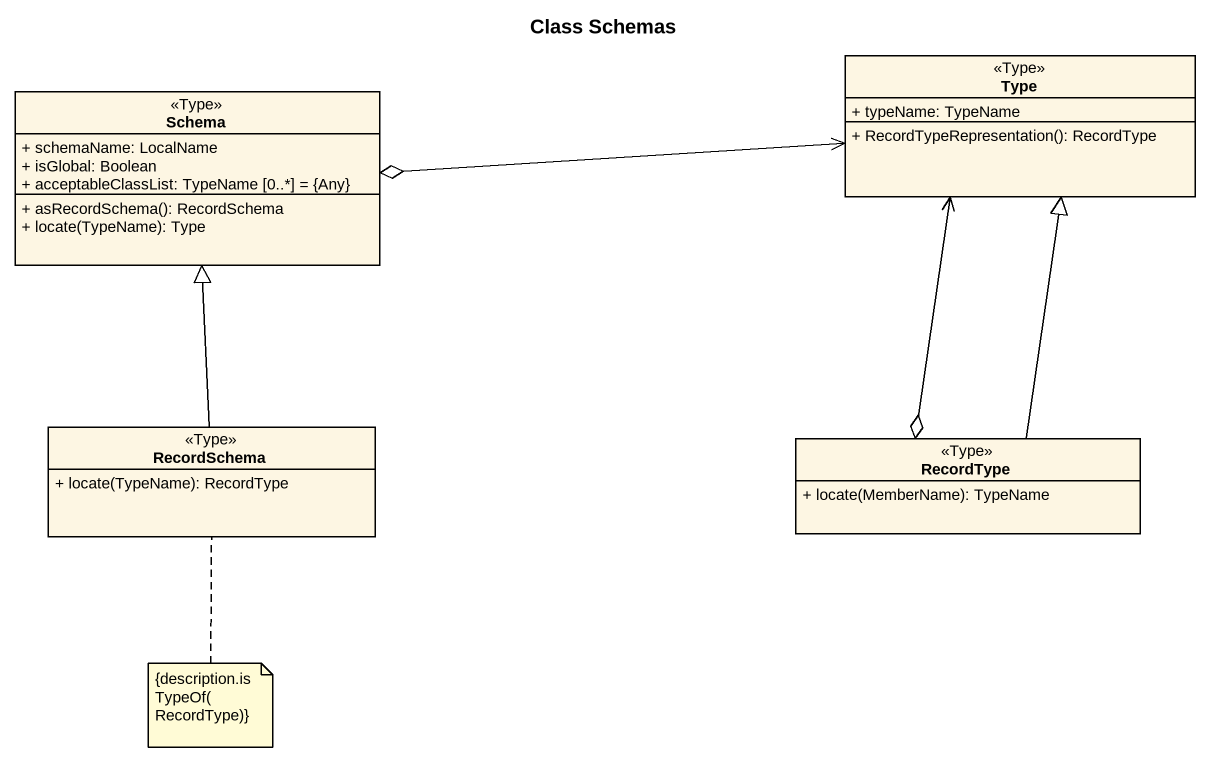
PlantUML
@startuml
title Class Schemas
hide circle
hide empty members
skinparam classAttributeIconSize 0
class Schema <<Type>> {
  + schemaName: LocalName
  + isGlobal: Boolean
  + acceptableClassList: TypeName [0..*] = {Any}
  + asRecordSchema(): RecordSchema
  + locate(TypeName): Type
}
class Type <<Type>> {
  + typeName: TypeName
  + RecordTypeRepresentation(): RecordType
}
class RecordSchema <<Type>> {
  + locate(TypeName): RecordType
}
class RecordType <<Type>> {
  + locate(MemberName): TypeName
}
Schema o-right-> Type
RecordSchema -up-|> Schema
RecordType o-up-> Type
RecordType -up-|> Type
note bottom of RecordSchema : {description.isTypeOf(RecordType)}
@enduml
